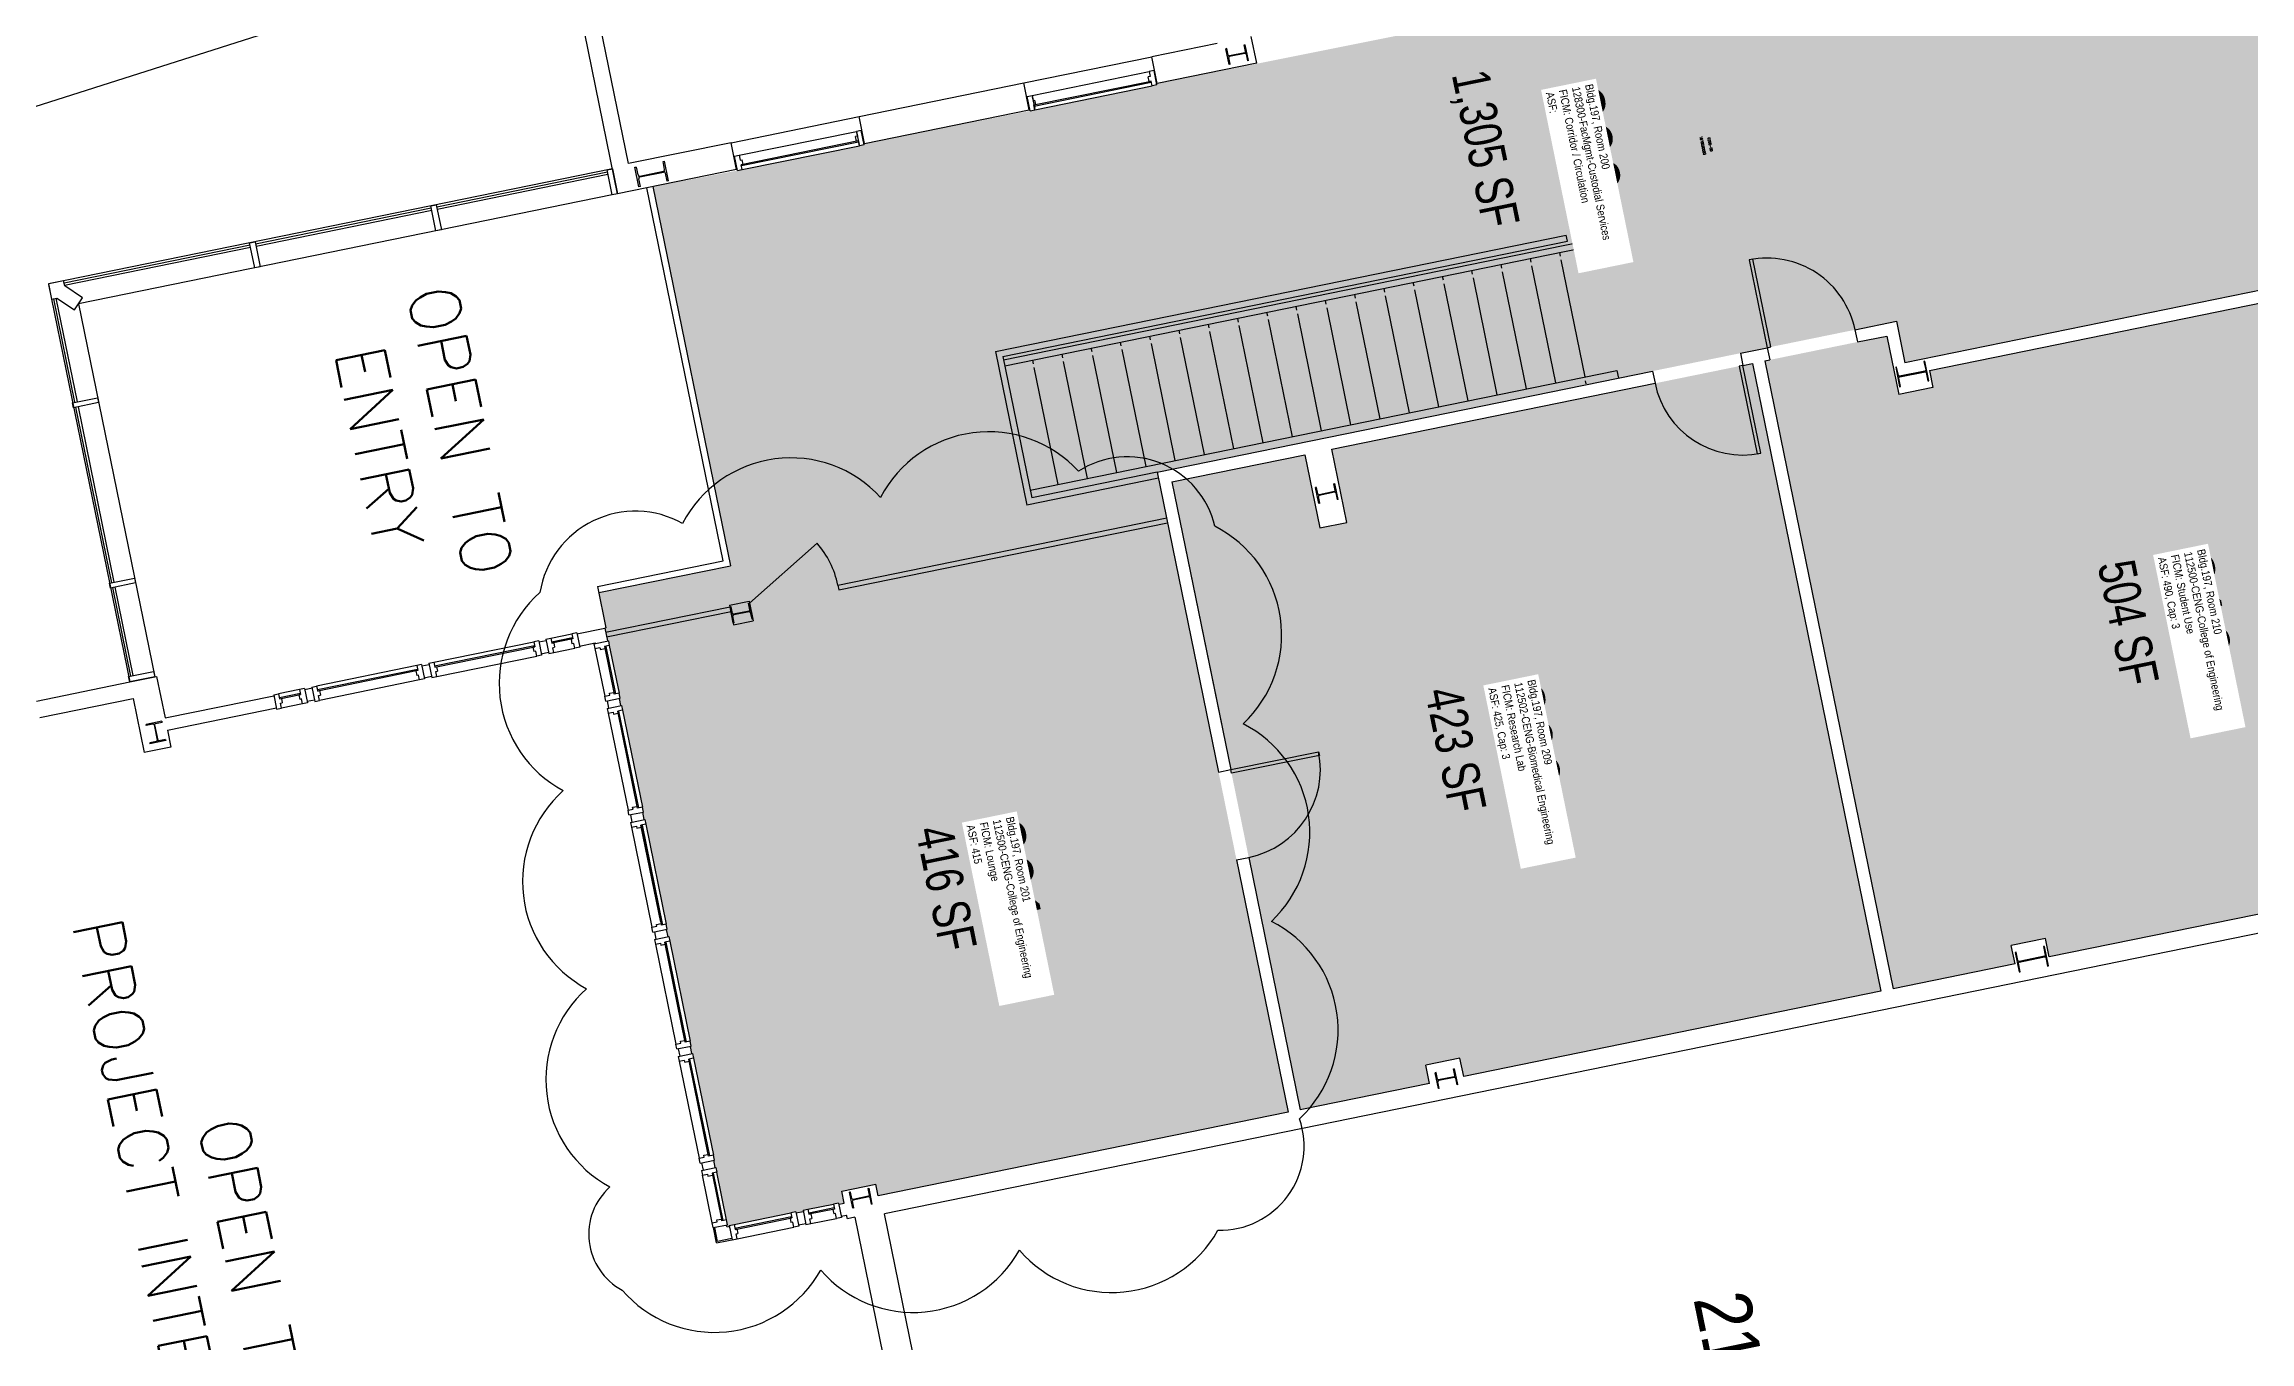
# Model space of a CAD drawing. Header units: inches. Extents: x 69200290 to 69203202, y 27682282 to 27684146.
# Drawn here: x 69200929 to 69201815, y 27683100 to 27683622 of the extents above; entities that cross this region are included whole.
import ezdxf
from ezdxf.enums import TextEntityAlignment as Align

# ---------------------------------------------------------------- set-up
doc = ezdxf.new("R2010")
doc.units = ezdxf.units.IN
doc.header["$LTSCALE"] = 10
doc.header["$MEASUREMENT"] = 0
doc.layers.get('0').update_dxf_attribs({"linetype": 'CONTINUOUS'})
for name, color, linetype in [('A-DOOR', 2, 'CONTINUOUS'), ('A-FLOR', 3, 'CONTINUOUS'), ('A-GLAZ', 1, 'CONTINUOUS'), ('A-IDEN-RNUM', 7, 'CONTINUOUS'), ('A-IDEN-SNUM', 4, 'CONTINUOUS'), ('A-IDEN-TEXT', 4, 'CONTINUOUS'), ('A-IDEN-VNUM', 4, 'CONTINUOUS'), ('A-ROOF', 2, 'CONTINUOUS'), ('A-SITE', 3, 'CONTINUOUS'), ('A-WALL', 5, 'CONTINUOUS'), ('AREA-TEXT', 3, 'CONTINUOUS'), ('Rooms-Category-Color', 7, 'CONTINUOUS'), ('Rooms-College-Color', 7, 'CONTINUOUS'), ('Rooms-Department-Color', 7, 'CONTINUOUS'), ('Rooms-Division-Color', 7, 'CONTINUOUS'), ('Rooms-Information', 7, 'CONTINUOUS')]:
    doc.layers.add(name, color=color, linetype=linetype)
doc.layers.add('A-REV', color=1, linetype='CONTINUOUS', true_color=0xff0000)
doc.styles.add('Annotative', font='arial.ttf')
doc.styles.add('CP_AREA', font='arial.ttf', dxfattribs={"height": 15})
doc.styles.add('CP_ROOMVNUMBER', font='arial.ttf', dxfattribs={"width": 0.85, "height": 0.075})
doc.styles.add('ROOMSNUMBER', font='TXT.SHX', dxfattribs={"height": 1})

# ---------------------------------------------------------------- blocks, each defined once
blk = doc.blocks.new('W12x45')
for p, q in [((-4.0225, 5.455), (-4.0225, 6.03)), ((-4.0225, 6.03), (4.0225, 6.03)), ((-4.0225, 5.455), (-0.7675, 5.455)), ((-0.1675, 4.855), (-0.1675, -4.855)), ((0.1675, 4.855), (0.1675, -4.855)), ((0.7675, 5.455), (4.0225, 5.455)), ((4.0225, 6.03), (4.0225, 5.455)), ((-4.0225, -6.03), (-4.0225, -5.455)), ((-4.0225, -5.455), (-0.7675, -5.455)), ((-4.0225, -6.03), (4.0225, -6.03)), ((0.7675, -5.455), (4.0225, -5.455)), ((4.0225, -5.455), (4.0225, -6.03))]:
    blk.add_line(p, q)
for centre, start, end in [((-0.7675, 4.855), 0, 90), ((0.7675, 4.855), 90, 180), ((-0.7675, -4.855), 270, 0), ((0.7675, -4.855), 180, 270)]:
    blk.add_arc(centre, 0.6, start, end)
blk = doc.blocks.new('W8x24')
for p, q in [((-3.2475, 3.565), (-3.2475, 3.965)), ((-3.2475, 3.965), (3.2475, 3.965)), ((-3.2475, 3.565), (-0.5225, 3.565)), ((-0.1225, -3.165), (-0.1225, 3.165)), ((0.1225, -3.165), (0.1225, 3.165)), ((0.5225, 3.565), (3.2475, 3.565)), ((3.2475, 3.565), (3.2475, 3.965)), ((-3.2475, -3.965), (-3.2475, -3.565)), ((-0.5225, -3.565), (-3.2475, -3.565)), ((-3.2475, -3.965), (3.2475, -3.965)), ((0.5225, -3.565), (3.2475, -3.565)), ((3.2475, -3.565), (3.2475, -3.965))]:
    blk.add_line(p, q)
for centre, start, end in [((-0.5225, 3.165), 0, 90), ((0.5225, 3.165), 90, 180), ((-0.5225, -3.165), 270, 0), ((0.5225, -3.165), 180, 270)]:
    blk.add_arc(centre, 0.4, start, end)
blk = doc.blocks.new('FIRE JAMB')
for p, q in [((-2.75, 0.89), (-2.75, -0.94)), ((-2, 0.89), (-2.75, 0.89)), ((-2, 2.94), (-2, 0.89)), ((0, 2.94), (-2, 2.94)), ((0, 2.94), (0, -2.94)), ((-2, -0.94), (-2.75, -0.94)), ((-2, -2.94), (-2, -0.94)), ((0, -2.94), (-2, -2.94))]:
    blk.add_line(p, q)

msp = doc.modelspace()

# ---------------------------------------------------------------- hatches: boundary and pattern name
at = {"layer": 'Rooms-Category-Color', "true_color": 0xadadad}
msp.add_hatch(color=253, dxfattribs=at).paths.add_polyline_path([(69202358.98, 27683789.36), (69202274.23, 27683772.05), (69202270.63, 27683789.67), (69202229.48, 27683781.27), (69202228.88, 27683784.21), (69202119.73, 27683761.93), (69202120.33, 27683758.99), (69202108.4, 27683756.55), (69202107.8, 27683759.49), (69201996.18, 27683736.71), (69202000.38, 27683716.12), (69201649.62, 27683644.49), (69201646.22, 27683661.14), (69201606.48, 27683653.03), (69201606.63, 27683652.29), (69201555.74, 27683641.9), (69201375.8, 27683605.92), (69201375.9, 27683605.43), (69201324.95, 27683595.02), (69201258.23, 27683581.91), (69201258.33, 27683581.42), (69201207.38, 27683571.01), (69201173.48, 27683564.6), (69201204.59, 27683412.24), (69201376.04, 27683449.81), (69201672.92, 27683510.44), (69201676.32, 27683493.75), (69201916.37, 27683542.77), (69201912.96, 27683559.46), (69202024.66, 27683582.27), (69202028.26, 27683564.64), (69202098.8, 27683579.04), (69202099.4, 27683576.1), (69202143.4, 27683585.09), (69202142.8, 27683588.03), (69202154.74, 27683590.47), (69202155.34, 27683587.53), (69202305.64, 27683618.22), (69202301.44, 27683638.8), (69202386.19, 27683656.11)])
at = {"layer": 'Rooms-Category-Color', "true_color": 0xfbafa2}
msp.add_hatch(color=21, dxfattribs=at).paths.add_polyline_path([(69201620.03, 27683494.53), (69201669.02, 27683504.54), (69201673.82, 27683481.02), (69201687.54, 27683483.83), (69201686.14, 27683490.65), (69201907.57, 27683535.87), (69201908.97, 27683529.05), (69201918.76, 27683531.05), (69201963.99, 27683309.62), (69201954.19, 27683307.62), (69201955.69, 27683300.27), (69201734.26, 27683255.05), (69201732.76, 27683262.4), (69201719.04, 27683259.59), (69201720.54, 27683252.25), (69201671.55, 27683242.24)])
at = {"layer": 'Rooms-Category-Color', "true_color": 0xe3f498}
msp.add_hatch(color=61, dxfattribs=at).paths.add_polyline_path([(69201381.94, 27683445.91), (69201435.34, 27683456.82), (69201441.34, 27683427.42), (69201452.12, 27683429.62), (69201446.12, 27683459.02), (69201615.13, 27683493.53), (69201666.65, 27683241.24), (69201499.11, 27683207.02), (69201497.61, 27683214.37), (69201483.89, 27683211.57), (69201485.4, 27683204.22), (69201433.47, 27683193.62)])
at = {"layer": 'Rooms-Category-Color', "true_color": 0xffe090}
msp.add_hatch(color=41, dxfattribs=at).paths.add_polyline_path([(69201376.04, 27683449.81), (69201204.59, 27683412.24), (69201151.68, 27683401.44), (69201154.59, 27683387.23), (69201154.1, 27683387.13), (69201155.15, 27683381.99), (69201155.55, 27683382.07), (69201160.26, 27683359.03), (69201160.45, 27683356.01), (69201160.86, 27683356.09), (69201169.61, 27683313.24), (69201169.81, 27683310.2), (69201170.21, 27683310.28), (69201179.22, 27683266.19), (69201179.41, 27683263.17), (69201179.82, 27683263.26), (69201188.81, 27683219.2), (69201189.01, 27683216.16), (69201189.42, 27683216.25), (69201198.17, 27683173.38), (69201198.37, 27683170.36), (69201198.77, 27683170.44), (69201203.65, 27683146.56), (69201204.22, 27683146.67), (69201204.12, 27683147.16), (69201230.83, 27683152.62), (69201230.93, 27683152.13), (69201233.86, 27683152.73), (69201233.76, 27683153.22), (69201247.97, 27683156.12), (69201250.27, 27683156.08), (69201249.28, 27683160.96), (69201262.99, 27683163.76), (69201263.97, 27683159), (69201428.57, 27683192.62)])
at = {"layer": 'Rooms-College-Color', "true_color": 0xadadad}
msp.add_hatch(color=253, dxfattribs=at).paths.add_polyline_path([(69202358.98, 27683789.36), (69202274.23, 27683772.05), (69202270.63, 27683789.67), (69202229.48, 27683781.27), (69202228.88, 27683784.21), (69202119.73, 27683761.93), (69202120.33, 27683758.99), (69202108.4, 27683756.55), (69202107.8, 27683759.49), (69201996.18, 27683736.71), (69202000.38, 27683716.12), (69201649.62, 27683644.49), (69201646.22, 27683661.14), (69201606.48, 27683653.03), (69201606.63, 27683652.29), (69201555.74, 27683641.9), (69201375.8, 27683605.92), (69201375.9, 27683605.43), (69201324.95, 27683595.02), (69201258.23, 27683581.91), (69201258.33, 27683581.42), (69201207.38, 27683571.01), (69201173.48, 27683564.6), (69201204.59, 27683412.24), (69201376.04, 27683449.81), (69201672.92, 27683510.44), (69201676.32, 27683493.75), (69201916.37, 27683542.77), (69201912.96, 27683559.46), (69202024.66, 27683582.27), (69202028.26, 27683564.64), (69202098.8, 27683579.04), (69202099.4, 27683576.1), (69202143.4, 27683585.09), (69202142.8, 27683588.03), (69202154.74, 27683590.47), (69202155.34, 27683587.53), (69202305.64, 27683618.22), (69202301.44, 27683638.8), (69202386.19, 27683656.11)])
at = {"layer": 'Rooms-College-Color', "true_color": 0x99d7b2}
for points in [[(69201620.03, 27683494.53), (69201669.02, 27683504.54), (69201673.82, 27683481.02), (69201687.54, 27683483.83), (69201686.14, 27683490.65), (69201907.57, 27683535.87), (69201908.97, 27683529.05), (69201918.76, 27683531.05), (69201963.99, 27683309.62), (69201954.19, 27683307.62), (69201955.69, 27683300.27), (69201734.26, 27683255.05), (69201732.76, 27683262.4), (69201719.04, 27683259.59), (69201720.54, 27683252.25), (69201671.55, 27683242.24)], [(69201381.94, 27683445.91), (69201435.34, 27683456.82), (69201441.34, 27683427.42), (69201452.12, 27683429.62), (69201446.12, 27683459.02), (69201615.13, 27683493.53), (69201666.65, 27683241.24), (69201499.11, 27683207.02), (69201497.61, 27683214.37), (69201483.89, 27683211.57), (69201485.4, 27683204.22), (69201433.47, 27683193.62)], [(69201376.04, 27683449.81), (69201204.59, 27683412.24), (69201151.68, 27683401.44), (69201154.59, 27683387.23), (69201154.1, 27683387.13), (69201155.15, 27683381.99), (69201155.55, 27683382.07), (69201160.26, 27683359.03), (69201160.45, 27683356.01), (69201160.86, 27683356.09), (69201169.61, 27683313.24), (69201169.81, 27683310.2), (69201170.21, 27683310.28), (69201179.22, 27683266.19), (69201179.41, 27683263.17), (69201179.82, 27683263.26), (69201188.81, 27683219.2), (69201189.01, 27683216.16), (69201189.42, 27683216.25), (69201198.17, 27683173.38), (69201198.37, 27683170.36), (69201198.77, 27683170.44), (69201203.65, 27683146.56), (69201204.22, 27683146.67), (69201204.12, 27683147.16), (69201230.83, 27683152.62), (69201230.93, 27683152.13), (69201233.86, 27683152.73), (69201233.76, 27683153.22), (69201247.97, 27683156.12), (69201250.27, 27683156.08), (69201249.28, 27683160.96), (69201262.99, 27683163.76), (69201263.97, 27683159), (69201428.57, 27683192.62)]]:
    msp.add_hatch(color=73, dxfattribs=at).paths.add_polyline_path(points)
at = {"layer": 'Rooms-Department-Color', "true_color": 0xacacac}
msp.add_hatch(color=253, dxfattribs=at).paths.add_polyline_path([(69202358.98, 27683789.36), (69202274.23, 27683772.05), (69202270.63, 27683789.67), (69202229.48, 27683781.27), (69202228.88, 27683784.21), (69202119.73, 27683761.93), (69202120.33, 27683758.99), (69202108.4, 27683756.55), (69202107.8, 27683759.49), (69201996.18, 27683736.71), (69202000.38, 27683716.12), (69201649.62, 27683644.49), (69201646.22, 27683661.14), (69201606.48, 27683653.03), (69201606.63, 27683652.29), (69201555.74, 27683641.9), (69201375.8, 27683605.92), (69201375.9, 27683605.43), (69201324.95, 27683595.02), (69201258.23, 27683581.91), (69201258.33, 27683581.42), (69201207.38, 27683571.01), (69201173.48, 27683564.6), (69201204.59, 27683412.24), (69201376.04, 27683449.81), (69201672.92, 27683510.44), (69201676.32, 27683493.75), (69201916.37, 27683542.77), (69201912.96, 27683559.46), (69202024.66, 27683582.27), (69202028.26, 27683564.64), (69202098.8, 27683579.04), (69202099.4, 27683576.1), (69202143.4, 27683585.09), (69202142.8, 27683588.03), (69202154.74, 27683590.47), (69202155.34, 27683587.53), (69202305.64, 27683618.22), (69202301.44, 27683638.8), (69202386.19, 27683656.11)])
at = {"layer": 'Rooms-Department-Color', "true_color": 0x99d7b2}
for points in [[(69201620.03, 27683494.53), (69201669.02, 27683504.54), (69201673.82, 27683481.02), (69201687.54, 27683483.83), (69201686.14, 27683490.65), (69201907.57, 27683535.87), (69201908.97, 27683529.05), (69201918.76, 27683531.05), (69201963.99, 27683309.62), (69201954.19, 27683307.62), (69201955.69, 27683300.27), (69201734.26, 27683255.05), (69201732.76, 27683262.4), (69201719.04, 27683259.59), (69201720.54, 27683252.25), (69201671.55, 27683242.24)], [(69201381.94, 27683445.91), (69201435.34, 27683456.82), (69201441.34, 27683427.42), (69201452.12, 27683429.62), (69201446.12, 27683459.02), (69201615.13, 27683493.53), (69201666.65, 27683241.24), (69201499.11, 27683207.02), (69201497.61, 27683214.37), (69201483.89, 27683211.57), (69201485.4, 27683204.22), (69201433.47, 27683193.62)], [(69201376.04, 27683449.81), (69201204.59, 27683412.24), (69201151.68, 27683401.44), (69201154.59, 27683387.23), (69201154.1, 27683387.13), (69201155.15, 27683381.99), (69201155.55, 27683382.07), (69201160.26, 27683359.03), (69201160.45, 27683356.01), (69201160.86, 27683356.09), (69201169.61, 27683313.24), (69201169.81, 27683310.2), (69201170.21, 27683310.28), (69201179.22, 27683266.19), (69201179.41, 27683263.17), (69201179.82, 27683263.26), (69201188.81, 27683219.2), (69201189.01, 27683216.16), (69201189.42, 27683216.25), (69201198.17, 27683173.38), (69201198.37, 27683170.36), (69201198.77, 27683170.44), (69201203.65, 27683146.56), (69201204.22, 27683146.67), (69201204.12, 27683147.16), (69201230.83, 27683152.62), (69201230.93, 27683152.13), (69201233.86, 27683152.73), (69201233.76, 27683153.22), (69201247.97, 27683156.12), (69201250.27, 27683156.08), (69201249.28, 27683160.96), (69201262.99, 27683163.76), (69201263.97, 27683159), (69201428.57, 27683192.62)]]:
    msp.add_hatch(color=73, dxfattribs=at).paths.add_polyline_path(points)
at = {"layer": 'Rooms-Division-Color', "true_color": 0xadadad}
msp.add_hatch(color=253, dxfattribs=at).paths.add_polyline_path([(69202358.98, 27683789.36), (69202274.23, 27683772.05), (69202270.63, 27683789.67), (69202229.48, 27683781.27), (69202228.88, 27683784.21), (69202119.73, 27683761.93), (69202120.33, 27683758.99), (69202108.4, 27683756.55), (69202107.8, 27683759.49), (69201996.18, 27683736.71), (69202000.38, 27683716.12), (69201649.62, 27683644.49), (69201646.22, 27683661.14), (69201606.48, 27683653.03), (69201606.63, 27683652.29), (69201555.74, 27683641.9), (69201375.8, 27683605.92), (69201375.9, 27683605.43), (69201324.95, 27683595.02), (69201258.23, 27683581.91), (69201258.33, 27683581.42), (69201207.38, 27683571.01), (69201173.48, 27683564.6), (69201204.59, 27683412.24), (69201376.04, 27683449.81), (69201672.92, 27683510.44), (69201676.32, 27683493.75), (69201916.37, 27683542.77), (69201912.96, 27683559.46), (69202024.66, 27683582.27), (69202028.26, 27683564.64), (69202098.8, 27683579.04), (69202099.4, 27683576.1), (69202143.4, 27683585.09), (69202142.8, 27683588.03), (69202154.74, 27683590.47), (69202155.34, 27683587.53), (69202305.64, 27683618.22), (69202301.44, 27683638.8), (69202386.19, 27683656.11)])
at = {"layer": 'Rooms-Division-Color', "true_color": 0x99d7b2}
for points in [[(69201620.03, 27683494.53), (69201669.02, 27683504.54), (69201673.82, 27683481.02), (69201687.54, 27683483.83), (69201686.14, 27683490.65), (69201907.57, 27683535.87), (69201908.97, 27683529.05), (69201918.76, 27683531.05), (69201963.99, 27683309.62), (69201954.19, 27683307.62), (69201955.69, 27683300.27), (69201734.26, 27683255.05), (69201732.76, 27683262.4), (69201719.04, 27683259.59), (69201720.54, 27683252.25), (69201671.55, 27683242.24)], [(69201381.94, 27683445.91), (69201435.34, 27683456.82), (69201441.34, 27683427.42), (69201452.12, 27683429.62), (69201446.12, 27683459.02), (69201615.13, 27683493.53), (69201666.65, 27683241.24), (69201499.11, 27683207.02), (69201497.61, 27683214.37), (69201483.89, 27683211.57), (69201485.4, 27683204.22), (69201433.47, 27683193.62)], [(69201376.04, 27683449.81), (69201204.59, 27683412.24), (69201151.68, 27683401.44), (69201154.59, 27683387.23), (69201154.1, 27683387.13), (69201155.15, 27683381.99), (69201155.55, 27683382.07), (69201160.26, 27683359.03), (69201160.45, 27683356.01), (69201160.86, 27683356.09), (69201169.61, 27683313.24), (69201169.81, 27683310.2), (69201170.21, 27683310.28), (69201179.22, 27683266.19), (69201179.41, 27683263.17), (69201179.82, 27683263.26), (69201188.81, 27683219.2), (69201189.01, 27683216.16), (69201189.42, 27683216.25), (69201198.17, 27683173.38), (69201198.37, 27683170.36), (69201198.77, 27683170.44), (69201203.65, 27683146.56), (69201204.22, 27683146.67), (69201204.12, 27683147.16), (69201230.83, 27683152.62), (69201230.93, 27683152.13), (69201233.86, 27683152.73), (69201233.76, 27683153.22), (69201247.97, 27683156.12), (69201250.27, 27683156.08), (69201249.28, 27683160.96), (69201262.99, 27683163.76), (69201263.97, 27683159), (69201428.57, 27683192.62)]]:
    msp.add_hatch(color=73, dxfattribs=at).paths.add_polyline_path(points)

# ---------------------------------------------------------------- linework, layer by layer
at = {"layer": 'A-DOOR'}
for points in [[(69201615.25, 27683535.4), (69201613.78, 27683535.1), (69201620.99, 27683499.83), (69201622.46, 27683500.13)], [(69201616.94, 27683457.16), (69201618.41, 27683457.46), (69201611.21, 27683492.73), (69201609.74, 27683492.43)], [(69201405.85, 27683328.83), (69201405.55, 27683330.3), (69201440.83, 27683337.5), (69201441.13, 27683336.03)]]:
    msp.add_lwpolyline(points, close=True, dxfattribs=at)
for centre, start, end in [((69201620.99, 27683499.83), 11.54242, 101.54242), ((69201611.21, 27683492.73), 191.54242, 281.54242), ((69201405.55, 27683330.3), 281.54242, 11.54242)]:
    msp.add_arc(centre, 36, start, end, dxfattribs=at)
at = {"layer": 'A-FLOR'}
for p, q in [((69201550.39, 27683540.66), (69201549.89, 27683543.11)), ((69201514.44, 27683531.78), (69201514.14, 27683533.25)), ((69201526.2, 27683534.19), (69201525.9, 27683535.66)), ((69201536.1, 27683485.69), (69201526.5, 27683532.72)), ((69201537.95, 27683536.59), (69201537.65, 27683538.06)), ((69201547.86, 27683488.09), (69201538.25, 27683535.12)), ((69201467.41, 27683522.18), (69201467.11, 27683523.65)), ((69201479.17, 27683524.58), (69201478.87, 27683526.05)), ((69201489.07, 27683476.08), (69201479.47, 27683523.11)), ((69201490.93, 27683526.98), (69201490.62, 27683528.45)), ((69201500.83, 27683478.48), (69201491.23, 27683525.51)), ((69201502.68, 27683529.38), (69201502.38, 27683530.85)), ((69201512.59, 27683480.88), (69201502.98, 27683527.91)), ((69201524.34, 27683483.29), (69201514.74, 27683530.31)), ((69201420.38, 27683512.58), (69201420.08, 27683514.05)), ((69201432.14, 27683514.98), (69201431.84, 27683516.45)), ((69201443.9, 27683517.38), (69201443.6, 27683518.85)), ((69201453.8, 27683468.88), (69201444.2, 27683515.91)), ((69201455.65, 27683519.78), (69201455.35, 27683521.25)), ((69201465.56, 27683471.28), (69201455.95, 27683518.31)), ((69201477.32, 27683473.68), (69201467.71, 27683520.71)), ((69201385.11, 27683505.37), (69201384.81, 27683506.84)), ((69201396.87, 27683507.77), (69201396.57, 27683509.24)), ((69201406.77, 27683459.27), (69201397.17, 27683506.3)), ((69201408.62, 27683510.17), (69201408.32, 27683511.64)), ((69201418.53, 27683461.68), (69201408.92, 27683508.7)), ((69201430.29, 27683464.08), (69201420.68, 27683511.11)), ((69201442.04, 27683466.48), (69201432.44, 27683513.51)), ((69201338.08, 27683495.77), (69201337.78, 27683497.24)), ((69201349.84, 27683498.17), (69201349.54, 27683499.64)), ((69201359.74, 27683449.67), (69201350.14, 27683496.7)), ((69201361.59, 27683500.57), (69201361.29, 27683502.04)), ((69201371.5, 27683452.07), (69201361.89, 27683499.1)), ((69201373.35, 27683502.97), (69201373.05, 27683504.44)), ((69201383.26, 27683454.47), (69201373.65, 27683501.5)), ((69201395.01, 27683456.87), (69201385.41, 27683503.9)), ((69201324.96, 27683442.57), (69201560.59, 27683490.69)), ((69201326.32, 27683493.37), (69201326.02, 27683494.84)), ((69201336.23, 27683444.87), (69201326.62, 27683491.9)), ((69201347.98, 27683447.27), (69201338.38, 27683494.3)), ((69201560.59, 27683490.69), (69201561.22, 27683487.63)), ((69201548.26, 27683485.36), (69201548.01, 27683486.59))]:
    msp.add_line(p, q, dxfattribs=at)
for points in [[(69201314.25, 27683494.98), (69201539.11, 27683540.91), (69201549.89, 27683543.11)], [(69201314.75, 27683492.54), (69201539.61, 27683538.46), (69201550.39, 27683540.66)], [(69201247.74, 27683404.47), (69201379.8, 27683431.44)], [(69201248.14, 27683402.51), (69201380.2, 27683429.48)], [(69201212.25, 27683397.22), (69201239.36, 27683421.24)], [(69201247.74, 27683404.47), (69201248.14, 27683402.51)], [(69201204.45, 27683395.63), (69201154.45, 27683385.41)], [(69201204.85, 27683393.67), (69201154.85, 27683383.46)]]:
    msp.add_lwpolyline(points, dxfattribs=at)
msp.add_arc((69201212.22, 27683397.21), 36.25, 11.54242, 41.51476, dxfattribs=at)
at = {"layer": 'A-GLAZ'}
for p, q in [((69201322.41, 27683606.24), (69201373.85, 27683616.75)), ((69201325.74, 27683601.18), (69201372.77, 27683610.78)), ((69201326.51, 27683597.38), (69201373.54, 27683606.99)), ((69201326.61, 27683596.89), (69201373.64, 27683606.5)), ((69201326.91, 27683595.42), (69201373.94, 27683605.03)), ((69201204.83, 27683582.23), (69201256.27, 27683592.73)), ((69201208.16, 27683577.17), (69201255.19, 27683586.77)), ((69201255.97, 27683582.98), (69201208.94, 27683573.37)), ((69201256.07, 27683582.49), (69201209.04, 27683572.88)), ((69201209.34, 27683571.41), (69201256.37, 27683581.02)), ((69201157.22, 27683571.74), (69200930.89, 27683525.52)), ((69201155.2, 27683570.37), (69201086.62, 27683556.37)), ((69201155.4, 27683569.39), (69201086.82, 27683555.39)), ((69201157.07, 27683561.25), (69200942.74, 27683517.48)), ((69201084.42, 27683555.92), (69201013.87, 27683541.51)), ((69201084.62, 27683554.94), (69201014.07, 27683540.53)), ((69201011.67, 27683541.06), (69200936.96, 27683525.8)), ((69201011.87, 27683540.08), (69200937.16, 27683524.82)), ((69200930.7, 27683525.22), (69200963.31, 27683365.52)), ((69200941.32, 27683477.89), (69200932.82, 27683519.53)), ((69200942.3, 27683478.09), (69200933.8, 27683519.73)), ((69200942.74, 27683517.48), (69200973.36, 27683367.57)), ((69200956.13, 27683405.39), (69200941.72, 27683475.93)), ((69200957.11, 27683405.59), (69200942.7, 27683476.13)), ((69200963.78, 27683367.91), (69200956.53, 27683403.43)), ((69200964.76, 27683368.11), (69200957.51, 27683403.63)), ((69201085.44, 27683373.49), (69201125.61, 27683381.7)), ((69201132.47, 27683383.1), (69201140.91, 27683384.82)), ((69201141.22, 27683383.3), (69201132.78, 27683381.58)), ((69201141.32, 27683382.81), (69201132.88, 27683381.09)), ((69201078.58, 27683372.09), (69201038.4, 27683363.89)), ((69201085.75, 27683371.97), (69201125.92, 27683380.18)), ((69201085.85, 27683371.48), (69201126.02, 27683379.69)), ((69201086.61, 27683367.74), (69201126.78, 27683375.94)), ((69201133.64, 27683377.34), (69201142.08, 27683379.06)), ((69201150.19, 27683378.94), (69201154.1, 27683359.81)), ((69201153.99, 27683379.71), (69201157.9, 27683360.59)), ((69201154.48, 27683379.81), (69201158.39, 27683360.69)), ((69201155.95, 27683380.11), (69201159.86, 27683360.99)), ((69201078.89, 27683370.57), (69201038.71, 27683362.37)), ((69201078.99, 27683370.08), (69201038.81, 27683361.88)), ((69201079.75, 27683366.34), (69201039.58, 27683358.13)), ((69201031.55, 27683362.49), (69201023.11, 27683360.76)), ((69201023.42, 27683359.24), (69201031.86, 27683360.97)), ((69201023.52, 27683358.75), (69201031.96, 27683360.48)), ((69201032.72, 27683356.73), (69201024.28, 27683355.01)), ((69201155.5, 27683352.95), (69201163.45, 27683314.03)), ((69201167.25, 27683314.78), (69201159.3, 27683353.73)), ((69201167.74, 27683314.88), (69201159.79, 27683353.83)), ((69201161.26, 27683354.13), (69201169.21, 27683315.2)), ((69201164.85, 27683307.15), (69201173.06, 27683266.98)), ((69201168.65, 27683307.92), (69201176.86, 27683267.75)), ((69201176.61, 27683268.98), (69201168.65, 27683307.92)), ((69201169.14, 27683308.02), (69201177.35, 27683267.85)), ((69201177.1, 27683269.08), (69201169.14, 27683308.02)), ((69201170.61, 27683308.33), (69201178.82, 27683268.15)), ((69201174.46, 27683260.12), (69201182.66, 27683219.97)), ((69201186.46, 27683220.74), (69201178.26, 27683260.9)), ((69201186.95, 27683220.84), (69201178.75, 27683261)), ((69201180.22, 27683261.3), (69201188.42, 27683221.14)), ((69201184.06, 27683213.11), (69201192.01, 27683174.16)), ((69201195.81, 27683174.94), (69201187.86, 27683213.89)), ((69201196.3, 27683175.04), (69201188.35, 27683213.99)), ((69201189.82, 27683214.29), (69201197.77, 27683175.34)), ((69201203.07, 27683149.37), (69201199.17, 27683168.48)), ((69201197.32, 27683148.2), (69201193.41, 27683167.31)), ((69201197.21, 27683168.08), (69201201.11, 27683148.97)), ((69201197.7, 27683168.18), (69201201.6, 27683149.07)), ((69201206.08, 27683147.56), (69201228.87, 27683152.22)), ((69201206.39, 27683146.04), (69201229.18, 27683150.7)), ((69201235.72, 27683153.62), (69201246.01, 27683155.72)), ((69201246.32, 27683154.2), (69201236.03, 27683152.1)), ((69201246.42, 27683153.71), (69201236.13, 27683151.61)), ((69201206.49, 27683145.55), (69201229.28, 27683150.21)), ((69201207.26, 27683141.81), (69201230.04, 27683146.46)), ((69201236.9, 27683147.86), (69201247.19, 27683149.96))]:
    msp.add_line(p, q, dxfattribs=at)
at = {"layer": 'A-REV'}
msp.add_lwpolyline([(69201161.08, 27683121.16, 0.520567), (69201240.86, 27683129.17, 0.520567), (69201320.64, 27683137.17, 0.520567), (69201400.41, 27683145.17, 0.520567), (69201433.2, 27683189.97, 0.520567), (69201421.84, 27683269.33, 0.520567), (69201410.49, 27683348.7, 0.520567), (69201399.13, 27683428.07, 0.520567), (69201344.37, 27683450.19, 0.520567), (69201264.89, 27683439.7, 0.520567), (69201185.4, 27683429.21, 0.520567), (69201128.07, 27683401.48, 0.520567), (69201137.45, 27683321.85, 0.520567), (69201146.83, 27683242.23, 0.520567), (69201156.2, 27683162.6, 0.520567)], format="xyb", close=True, dxfattribs=at)
at = {"layer": 'A-ROOF'}
msp.add_line((69200290.18, 27683394.35), (69201138.24, 27683664.68), dxfattribs=at)
at = {"layer": 'A-SITE'}
for p, q in [((69201201.64, 27683414.19), (69201171.03, 27683564.1)), ((69201173.48, 27683564.6), (69201204.59, 27683412.24)), ((69201311.03, 27683498.28), (69201540.3, 27683545.1)), ((69201313.98, 27683496.33), (69201540.8, 27683542.65)), ((69201540.8, 27683542.65), (69201540.3, 27683545.1)), ((69201311.03, 27683498.28), (69201323.64, 27683436.55)), ((69201313.98, 27683496.33), (69201325.59, 27683439.5)), ((69201376.54, 27683447.36), (69201323.64, 27683436.55)), ((69201376.04, 27683449.81), (69201325.59, 27683439.5)), ((69201151.18, 27683403.89), (69201201.64, 27683414.19)), ((69201151.68, 27683401.44), (69201204.59, 27683412.24)), ((69201151.18, 27683403.89), (69201154.59, 27683387.23)), ((69201154.59, 27683387.23), (69201154.1, 27683387.13))]:
    msp.add_line(p, q, dxfattribs=at)
at = {"layer": 'A-WALL'}
for p, q in [((69201159.27, 27683561.7), (69201100.04, 27683851.71)), ((69201163.68, 27683573.83), (69201108.01, 27683846.45)), ((69201400.06, 27683622.1), (69201373.85, 27683616.75)), ((69201415.97, 27683614.12), (69201413.77, 27683624.9)), ((69201376.05, 27683605.97), (69201373.85, 27683616.75)), ((69201415.97, 27683614.12), (69201376.05, 27683605.97)), ((69201256.27, 27683592.73), (69201322.41, 27683606.24)), ((69201324.61, 27683595.46), (69201322.41, 27683606.24)), ((69201373.17, 27683608.82), (69201372.43, 27683608.67)), ((69201372.81, 27683606.84), (69201372.43, 27683608.67)), ((69201374.73, 27683611.18), (69201372.77, 27683610.78)), ((69201372.77, 27683610.78), (69201373.17, 27683608.82)), ((69201373.54, 27683606.99), (69201372.81, 27683606.84)), ((69201373.94, 27683605.03), (69201373.54, 27683606.99)), ((69201375.9, 27683605.43), (69201373.94, 27683605.03)), ((69201375.9, 27683605.43), (69201374.73, 27683611.18)), ((69201258.47, 27683581.96), (69201324.61, 27683595.46)), ((69201323.78, 27683600.78), (69201325.74, 27683601.18)), ((69201324.95, 27683595.02), (69201323.78, 27683600.78)), ((69201324.95, 27683595.02), (69201326.91, 27683595.42)), ((69201325.74, 27683601.18), (69201326.14, 27683599.22)), ((69201325.84, 27683600.69), (69201326.81, 27683595.91)), ((69201326.14, 27683599.22), (69201326.87, 27683599.37)), ((69201326.51, 27683597.38), (69201327.25, 27683597.53)), ((69201326.91, 27683595.42), (69201326.51, 27683597.38)), ((69201327.25, 27683597.53), (69201326.87, 27683599.37)), ((69201255.59, 27683584.81), (69201254.86, 27683584.66)), ((69201257.15, 27683587.17), (69201255.19, 27683586.77)), ((69201255.19, 27683586.77), (69201255.59, 27683584.81)), ((69201255.29, 27683586.28), (69201256.27, 27683581.51)), ((69201258.47, 27683581.96), (69201256.27, 27683592.73)), ((69201258.33, 27683581.42), (69201257.15, 27683587.17)), ((69201204.83, 27683582.23), (69201163.68, 27683573.83)), ((69201207.04, 27683571.45), (69201204.83, 27683582.23)), ((69201206.21, 27683576.77), (69201208.16, 27683577.17)), ((69201207.38, 27683571.01), (69201206.21, 27683576.77)), ((69201208.16, 27683577.17), (69201208.56, 27683575.21)), ((69201255.23, 27683582.83), (69201254.86, 27683584.66)), ((69201255.97, 27683582.98), (69201255.23, 27683582.83)), ((69201256.37, 27683581.02), (69201255.97, 27683582.98)), ((69201258.33, 27683581.42), (69201256.37, 27683581.02)), ((69201207.04, 27683571.45), (69201159.27, 27683561.7)), ((69201207.38, 27683571.01), (69201209.34, 27683571.41)), ((69201208.56, 27683575.21), (69201209.3, 27683575.36)), ((69201208.94, 27683573.37), (69201209.67, 27683573.52)), ((69201209.34, 27683571.41), (69201208.94, 27683573.37)), ((69201209.67, 27683573.52), (69201209.3, 27683575.36)), ((69201916.37, 27683542.77), (69201676.32, 27683493.75)), ((69201686.14, 27683490.65), (69201907.57, 27683535.87)), ((69200936.77, 27683526.72), (69200930.65, 27683525.47)), ((69200930.65, 27683525.47), (69200931.9, 27683519.35)), ((69200937.2, 27683524.64), (69200936.77, 27683526.72)), ((69200944.35, 27683519.91), (69200937.2, 27683524.64)), ((69200931.9, 27683519.35), (69200933.98, 27683519.77)), ((69200933.98, 27683519.77), (69200941.13, 27683515.04)), ((69200941.13, 27683515.04), (69200944.35, 27683519.91)), ((69201656.26, 27683507.04), (69201672.92, 27683510.44)), ((69201656.26, 27683507.04), (69201657.26, 27683502.14)), ((69201672.91, 27683510.47), (69201676.32, 27683493.75)), ((69201610.21, 27683497.63), (69201620.99, 27683499.83)), ((69201610.21, 27683497.63), (69201611.21, 27683492.73)), ((69201620.99, 27683499.83), (69201621.99, 27683494.93)), ((69201657.26, 27683502.14), (69201669.02, 27683504.54)), ((69201669.02, 27683504.54), (69201673.82, 27683481.02)), ((69201376.04, 27683449.81), (69201574.94, 27683490.43)), ((69201574.94, 27683490.43), (69201575.94, 27683485.53)), ((69201611.21, 27683492.73), (69201615.13, 27683493.53)), ((69201615.13, 27683493.53), (69201666.65, 27683241.24)), ((69201620.03, 27683494.53), (69201621.99, 27683494.93)), ((69201620.03, 27683494.53), (69201671.55, 27683242.24)), ((69201686.14, 27683490.65), (69201687.54, 27683483.83)), ((69201446.12, 27683459.02), (69201575.94, 27683485.53)), ((69201687.54, 27683483.83), (69201673.82, 27683481.02)), ((69201381.94, 27683445.91), (69201435.34, 27683456.82)), ((69201435.34, 27683456.82), (69201441.34, 27683427.42)), ((69201452.12, 27683429.62), (69201446.12, 27683459.02)), ((69201376.04, 27683449.81), (69201400.66, 27683329.3)), ((69201381.94, 27683445.91), (69201405.55, 27683330.3)), ((69201381.94, 27683445.91), (69201401.93, 27683348.04)), ((69201441.34, 27683427.42), (69201452.12, 27683429.62)), ((69201204.27, 27683396.36), (69201212.1, 27683397.96)), ((69201204.27, 27683396.36), (69201205.87, 27683388.52)), ((69201205.87, 27683388.52), (69201213.7, 27683390.12)), ((69201212.1, 27683397.96), (69201213.7, 27683390.12)), ((69201127.67, 27683381.61), (69201130.61, 27683382.21)), ((69201142.94, 27683384.85), (69201154.1, 27683387.13)), ((69201143.94, 27683379.95), (69201150.2, 27683381.23)), ((69201150.2, 27683381.23), (69201150.25, 27683380.99)), ((69201154.1, 27683387.13), (69201155.15, 27683381.99)), ((69201080.64, 27683372), (69201083.58, 27683372.6)), ((69201128.64, 27683376.83), (69201131.58, 27683377.43)), ((69200925.88, 27683357.87), (69200963.31, 27683365.52)), ((69200963.31, 27683365.52), (69200974.09, 27683367.72)), ((69200974.09, 27683367.72), (69200977.49, 27683351.06)), ((69201081.61, 27683367.23), (69201084.55, 27683367.83)), ((69200927.23, 27683351.26), (69200964.66, 27683358.91)), ((69200964.66, 27683358.91), (69200969.12, 27683337.11)), ((69200977.49, 27683351.06), (69201021.22, 27683360)), ((69200978.49, 27683346.17), (69201022.22, 27683355.1)), ((69201036.54, 27683363), (69201033.61, 27683362.4)), ((69201037.52, 27683358.22), (69201034.58, 27683357.62)), ((69201155.08, 27683357.97), (69201155.68, 27683355.03)), ((69201159.85, 27683358.94), (69201160.45, 27683356.01)), ((69200978.49, 27683346.17), (69200979.89, 27683339.31)), ((69200979.89, 27683339.31), (69200969.12, 27683337.11)), ((69201400.66, 27683329.3), (69201405.55, 27683330.3)), ((69201164.43, 27683312.16), (69201165.03, 27683309.23)), ((69201169.21, 27683313.14), (69201169.81, 27683310.2)), ((69201975.8, 27683296.72), (69201266.45, 27683151.85)), ((69201407.86, 27683294.02), (69201412.76, 27683295.03)), ((69201407.86, 27683294.02), (69201428.57, 27683192.62)), ((69201412.76, 27683295.03), (69201433.47, 27683193.62)), ((69201955.69, 27683300.27), (69201734.26, 27683255.05)), ((69201178.81, 27683266.11), (69201179.41, 27683263.17)), ((69201174.04, 27683265.13), (69201174.64, 27683262.2)), ((69201732.76, 27683262.4), (69201719.04, 27683259.59)), ((69201720.54, 27683252.25), (69201719.04, 27683259.59)), ((69201734.26, 27683255.05), (69201732.76, 27683262.4)), ((69201720.54, 27683252.25), (69201671.55, 27683242.24)), ((69201666.65, 27683241.24), (69201499.11, 27683207.02)), ((69201183.64, 27683218.13), (69201184.24, 27683215.19)), ((69201188.41, 27683219.1), (69201189.01, 27683216.16)), ((69201497.61, 27683214.37), (69201483.89, 27683211.57)), ((69201499.11, 27683207.02), (69201497.61, 27683214.37)), ((69201485.4, 27683204.22), (69201433.47, 27683193.62)), ((69201485.4, 27683204.22), (69201483.89, 27683211.57)), ((69201428.57, 27683192.62), (69201263.97, 27683159)), ((69201192.99, 27683172.32), (69201193.59, 27683169.39)), ((69201197.77, 27683173.3), (69201198.37, 27683170.36)), ((69201249.28, 27683160.96), (69201262.99, 27683163.76)), ((69201250.27, 27683156.08), (69201249.28, 27683160.96)), ((69201263.97, 27683159), (69201262.99, 27683163.76)), ((69201230.93, 27683152.13), (69201233.86, 27683152.73)), ((69201248.07, 27683155.63), (69201250.27, 27683156.08)), ((69201249.04, 27683150.85), (69201251.25, 27683151.3)), ((69201251.55, 27683149.83), (69201251.25, 27683151.3)), ((69201314.67, 27682915.73), (69201266.45, 27683151.85)), ((69201199.05, 27683140.13), (69201197.8, 27683146.28)), ((69201199.44, 27683140.72), (69201198.29, 27683146.36)), ((69201199.05, 27683140.13), (69201207.26, 27683141.81)), ((69201205.2, 27683141.9), (69201199.44, 27683140.72)), ((69201203.24, 27683146.47), (69201203.07, 27683147.33)), ((69201204.22, 27683146.67), (69201203.24, 27683146.47)), ((69201231.9, 27683147.35), (69201234.84, 27683147.95)), ((69201254.49, 27683150.43), (69201251.55, 27683149.83)), ((69201254.49, 27683150.43), (69201300.11, 27682927.04))]:
    msp.add_line(p, q, dxfattribs=at)
for points in [[(69201157.07, 27683561.25), (69201155.02, 27683571.29), (69201157.22, 27683571.74), (69201159.27, 27683561.7)], [(69201086.28, 27683546.79), (69201084.23, 27683556.83), (69201086.43, 27683557.28), (69201088.48, 27683547.24)], [(69201013.53, 27683531.93), (69201011.48, 27683541.98), (69201013.68, 27683542.43), (69201015.74, 27683532.38)], [(69200950.84, 27683477.8), (69200940.8, 27683475.74), (69200940.4, 27683477.7), (69200950.44, 27683479.76)], [(69200965.65, 27683405.29), (69200955.61, 27683403.24), (69200955.21, 27683405.2), (69200965.25, 27683407.25)], [(69200973.36, 27683367.57), (69200963.31, 27683365.52), (69200962.86, 27683367.72), (69200972.91, 27683369.78)]]:
    msp.add_lwpolyline(points, close=True, dxfattribs=at)
for points in [[(69201674.59, 27683484.24), (69201673.9, 27683487.65, -0.414214), (69201674.21, 27683488.12), (69201684.4, 27683490.2, -0.414214), (69201684.87, 27683489.89), (69201685.56, 27683486.48), (69201685.96, 27683486.56), (69201684.36, 27683494.4), (69201683.96, 27683494.32), (69201684.66, 27683490.92, -0.414214), (69201684.35, 27683490.44), (69201674.16, 27683488.36, -0.414214), (69201673.69, 27683488.67), (69201672.99, 27683492.08), (69201672.6, 27683492), (69201674.2, 27683484.16)], [(69201722.61, 27683249.1), (69201721.92, 27683252.5, -0.414214), (69201722.23, 27683252.98), (69201732.42, 27683255.06, -0.414214), (69201732.89, 27683254.74), (69201733.59, 27683251.34), (69201733.98, 27683251.42), (69201732.38, 27683259.26), (69201731.99, 27683259.18), (69201732.68, 27683255.77, -0.414214), (69201732.37, 27683255.3), (69201722.18, 27683253.22, -0.414214), (69201721.71, 27683253.53), (69201721.01, 27683256.93), (69201720.62, 27683256.85), (69201722.22, 27683249.02)]]:
    msp.add_lwpolyline(points, format="xyb", close=True, dxfattribs=at)

# ---------------------------------------------------------------- block references
for name, p, rotation in [('W8x24', (69201408.11, 27683617.62), 101.5424241437197), ('W12x45', (69201172.97, 27683569.6), 101.5424241437197), ('W8x24', (69201444.13, 27683441.26), 101.5424241437197), ('W8x24', (69201208.98, 27683393.24), 101.5424241437197), ('FIRE JAMB', (69201128.16, 27683379.22), 11.54242414371966), ('FIRE JAMB', (69201143.45, 27683382.34), 11.54242414371966), ('FIRE JAMB', (69201152.67, 27683381.48), 101.5424241437197), ('FIRE JAMB', (69201081.13, 27683369.61), 11.54242414371966), ('FIRE JAMB', (69201034.1, 27683360.01), 11.54242414371966), ('FIRE JAMB', (69201157.98, 27683355.5), 101.5424241437197), ('W8x24', (69200973.84, 27683345.22), 191.5424241437196), ('FIRE JAMB', (69201167.33, 27683309.7), 101.5424241437197), ('FIRE JAMB', (69201176.94, 27683262.67), 101.5424241437197), ('FIRE JAMB', (69201186.54, 27683215.66), 101.5424241437197), ('W8x24', (69201492.15, 27683206.11), 101.5424241437197), ('FIRE JAMB', (69201195.89, 27683169.86), 101.5424241437197), ('W8x24', (69201257.01, 27683158.09), 101.5424241437197), ('FIRE JAMB', (69201231.41, 27683149.74), 11.54242414371966), ('FIRE JAMB', (69201248.56, 27683153.24), 11.54242414371966)]:
    msp.add_blockref(name, p, dxfattribs=dict(at, rotation=rotation))
at = {"layer": 'A-WALL', "xscale": -1}
for p, rotation in [((69201131.09, 27683379.82), 11.54242414371966), ((69201084.06, 27683370.21), 11.54242414371966), ((69201037.03, 27683360.61), 11.54242414371966), ((69201021.73, 27683357.48), 11.54242414371966), ((69201157.38, 27683358.44), 101.5424241437197), ((69201166.73, 27683312.65), 101.5424241437197), ((69201176.34, 27683265.6), 101.5424241437197), ((69201185.93, 27683218.62), 101.5424241437197), ((69201195.29, 27683172.79), 101.5424241437197), ((69201234.35, 27683150.34), 11.54242414371966), ((69201200.59, 27683146.83), 101.5424241437197), ((69201204.71, 27683144.29), 11.54242414371966)]:
    msp.add_blockref('FIRE JAMB', p, dxfattribs=dict(at, rotation=rotation))

# ---------------------------------------------------------------- texts
at = {"layer": 'A-IDEN-RNUM', "style": 'ROOMSNUMBER', "width": 0.85}
for s, p in [('0200-00', (69201597.04, 27683584.17)), ('0210-00', (69201796.51, 27683401.1)), ('0209-00', (69201521.03, 27683352.34)), ('0201-00', (69201316.27, 27683281.08))]:
    msp.add_text(s, height=1, rotation=281.54, dxfattribs=at).set_placement(p)
at = {"layer": 'A-IDEN-SNUM', "style": 'ROOMSNUMBER', "width": 0.85}
for s, p in [('1970020000', (69201593.87, 27683584.78)), ('1970021000', (69201793.34, 27683401.71)), ('1970020900', (69201517.86, 27683352.95)), ('1970020100', (69201313.1, 27683281.68))]:
    msp.add_text(s, height=1, rotation=281.54, dxfattribs=at).set_placement(p)
at = {"layer": 'A-IDEN-TEXT', "char_height": 20, "rotation": 281.54242, "style": 'Annotative'}
for s, insert, width, attachment_point in [('{\\Fromans.shx;OPEN TO ENTRY}', (69201079.88, 27683463.19), 175.4588, 5), ('{\\Fromans.shx;OPEN TO\\PPROJECT INTEGRATION}', (69201021.96, 27683134.13), 330.8125, 2)]:
    msp.add_mtext(s, dxfattribs=dict(at, insert=insert, width=width, attachment_point=attachment_point))
at = {"layer": 'A-IDEN-VNUM', "style": 'CP_ROOMVNUMBER', "width": 0.85}
for s, p in [('200', (69201547.51, 27683582.59)), ('210', (69201792.42, 27683395.53)), ('209', (69201523.41, 27683343.1)), ('201', (69201314.88, 27683288.16)), ('213', (69201606.8, 27683098.07))]:
    msp.add_text(s, height=22.5, rotation=281.54242, dxfattribs=at).set_placement(p, align=Align.MIDDLE_CENTER)
at = {"layer": 'AREA-TEXT', "style": 'CP_AREA', "width": 0.75}
for s, p in [('1,305 SF', (69201507.99, 27683579.86)), ('504 SF', (69201766.08, 27683389.31)), ('423 SF', (69201495.93, 27683338.33)), ('416 SF', (69201291.31, 27683282.65))]:
    msp.add_text(s, height=15, rotation=281.54242, dxfattribs=at).set_placement(p, align=Align.MIDDLE_CENTER)

# ---------------------------------------------------------------- next in the draw order: texts
at = {"layer": 'Rooms-Information', "char_height": 3.2143, "width": 72, "attachment_point": 7, "rotation": 281.54242, "style": 'CP_ROOMVNUMBER', "bg_fill": 3, "box_fill_scale": 1.5, "bg_fill_color": 256, "bg_fill_true_color": 13158600, "bg_fill_transparency": 0}
for s, insert in [('Bldg.197, Room 200^M^J128300-FacMgmt-Custodial Services^M^JFICM: Corridor / Circulation^M^JASF: ', (69201532.02, 27683602.18)), ('Bldg.197, Room 210^M^J112500-CENG-College of Engineering^M^JFICM: Student Use^M^JASF: 490, Cap: 3', (69201776.94, 27683415.11)), ('Bldg.197, Room 209^M^J112502-CENG-Biomedical Engineering^M^JFICM: Research Lab^M^JASF: 425, Cap: 3', (69201507.93, 27683362.69)), ('Bldg.197, Room 201^M^J112500-CENG-College of Engineering^M^JFICM: Lounge^M^JASF: 415', (69201299.4, 27683307.74))]:
    msp.add_mtext(s, dxfattribs=dict(at, insert=insert))

doc.saveas('drawing.dxf')
